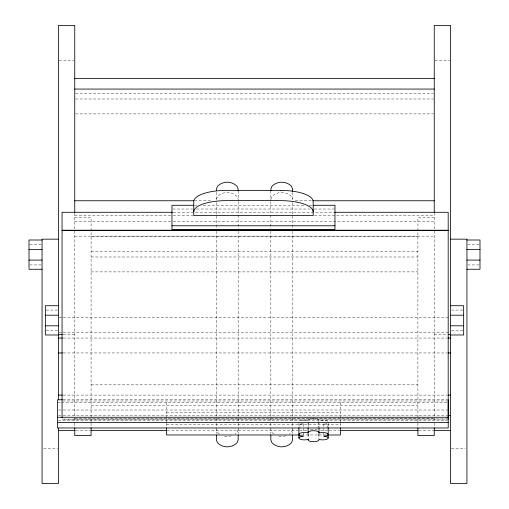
<?xml version="1.0" encoding="UTF-8"?>
<svg xmlns="http://www.w3.org/2000/svg" width="509" height="509" viewBox="0 0 509 509"><rect width="100%" height="100%" fill="white"/><g stroke="black" fill="none" stroke-linecap="round" stroke-linejoin="round"><path stroke-width="0.38" stroke-dasharray="2.54 1.91" d="M216.37 199.401L217.477 196.55C222.707 191.098 231.824 191.098 237.054 196.55L238.161 199.401M270.839 199.401L271.946 196.55C277.176 191.098 286.293 191.098 291.523 196.55L292.63 199.401M238.161 429.653L237.054 432.51L235.164 433.961M292.63 429.653L291.523 432.51L289.634 433.961M231.213 435.85L227.262 436.735L223.317 435.85M285.683 435.85L281.738 436.735L277.787 435.85M303.256 435.43L303.256 423.927L302.594 423.978A5.446 1.864 0 0 0 300.253 426.975M323.839 435.43L323.839 423.927L324.5 423.876A5.446 1.864 0 0 0 327.071 423.246M59.184 60.227L73.97 60.227M435.03 60.227L449.816 60.227M75.542 93.421L433.458 93.421M75.542 98.988L433.458 98.988M75.542 113.895L433.458 113.895M194.584 200.756L212.043 200.756M295.373 200.756L312.036 200.756M194.54 205.292L197.702 205.292M203.237 205.292L303.682 205.292M309.217 205.292L312.38 205.292M172.755 209.021L192.631 209.021M196.608 209.021L310.312 209.021M314.288 209.021L334.165 209.021M173.289 212.291L333.777 212.291M74.747 215.657L172.36 215.657M173.155 215.657L192.994 215.657M314.416 215.657L434.253 215.657M74.747 217.712L91.092 217.712L91.092 422.438M434.253 217.712L417.908 217.712L417.908 422.438M74.747 221.23L172.36 221.23M173.155 221.23L434.253 221.23M74.747 236.131L434.253 236.131M91.092 236.513L417.908 236.513M29.776 244.345L41.299 244.345M467.701 244.345L479.224 244.345M91.092 251.421L417.908 251.421M91.092 256.988L417.908 256.988M29.776 264.928L41.299 264.928M467.701 264.928L479.224 264.928M91.092 271.895L417.908 271.895M46.115 310.064L57.638 310.064M451.362 310.064L462.885 310.064M59.203 317.578L62.378 317.578M63.167 317.578L449.797 317.578M46.115 330.646L57.638 330.646M451.362 330.646L462.885 330.646M59.203 332.485L62.378 332.485M63.167 332.485L449.797 332.485M63.078 334.61L74.747 334.61M434.253 334.61L447.481 334.61M63.167 338.052L447.417 338.052M63.167 352.96L447.417 352.96M91.092 384.836L417.908 384.836M63.167 395.105L447.417 395.105M63.129 399.769L447.43 399.769M62.855 400.977L447.392 400.977M57.574 402.377L60.756 402.377M61.551 402.377L448.225 402.377M91.092 405.31L417.908 405.31M58.408 410.012L62.378 410.012M63.167 410.012L449.797 410.012M166.513 412.614L340.406 412.614M58.408 415.579L62.378 415.579M63.167 415.579L447.417 415.579M74.747 418.767L434.253 418.767M447.392 418.913L62.06 419.117L448.187 419.117M58.363 420.243L447.43 420.243M166.513 424.735L340.406 424.735M75.873 430.487L90.163 430.487M167.168 430.487L298.961 430.487M299.75 430.487L307.69 430.487M320.396 430.487L328.33 430.487M329.126 430.487L339.446 430.487M418.837 430.487L433.127 430.487M301.5 434.972L326.116 434.972M43.621 448.773L57.632 448.773M451.368 448.773L465.379 448.773M323.839 423.927L324.5 423.978A5.446 1.864 0 0 1 326.842 426.975M303.256 423.927L302.594 423.876A5.446 1.864 0 0 1 300.024 423.246M273.836 433.961L271.946 432.51L270.839 429.653M219.366 433.961L217.477 432.51L216.37 429.653M434.253 212.997L434.253 422.438M434.253 423.132L434.253 427.191M417.908 423.132L417.908 427.191M340.406 402.377L340.406 422.635M340.406 423.195L340.406 427.261M328.184 422.998L328.184 427.153M318.997 421.827L318.997 427.197M318.997 433.693L318.997 438.3M318.691 421.643L318.691 427.013M318.691 433.878L318.691 438.478M308.403 423.176L308.403 427.013M308.403 433.878L308.403 438.478M308.098 421.827L308.098 427.197M308.098 433.693L308.098 438.3M298.91 422.998L298.91 427.153M292.63 192.313L292.63 201.863M292.63 202.576L292.63 228.77M292.63 231.232L292.63 422.515M292.63 423.227L292.63 433.592M270.839 190.741L270.839 201.068M270.839 201.78L270.839 228.77M270.839 231.232L270.839 422.515M270.839 423.227L270.839 433.592M238.161 190.741L238.161 201.068M238.161 201.78L238.161 228.77M238.161 231.232L238.161 422.515M238.161 423.227L238.161 433.592M216.37 192.313L216.37 201.863M216.37 202.576L216.37 228.77M216.37 231.232L216.37 422.515M216.37 423.227L216.37 433.592M166.513 402.377L166.513 422.635M166.513 423.195L166.513 427.261M91.092 423.132L91.092 427.935M74.747 212.997L74.747 422.438M74.747 423.132L74.747 427.191M327.465 421.178A5.446 1.864 0 0 0 319.156 420.708L318.888 420.657A5.446 1.864 0 0 0 313.55 418.43A5.446 1.864 0 0 0 308.206 420.657L307.939 420.708A5.446 1.864 0 0 0 299.629 421.178M317.4 428.877A5.446 1.864 0 0 1 309.695 428.877"/><path stroke-width="0.76" d="M74.747 78.513L434.253 78.513M74.747 89.062L434.253 89.062M74.747 200.756L193.789 200.756M312.831 200.756L434.253 200.756M193.751 205.292L171.959 205.292L171.959 229.495L334.96 229.495L334.96 205.292L313.169 205.292M172.494 212.291L62.06 212.291L62.06 417.533M334.572 212.291L448.187 212.291L448.187 419.117M171.959 225.767L334.96 225.767M62.06 230.227L448.187 230.227M62.06 230.431L448.187 230.431M58.408 239.166L42.062 239.166L42.062 483.55L58.408 483.55L58.408 428.075M450.592 239.166L466.938 239.166L466.938 483.55L450.592 483.55L450.592 25.45L434.253 25.45L434.253 212.52M42.062 240L29.007 240L29.007 269.274L42.062 269.274M466.938 240L479.993 240L479.993 269.274L466.938 269.274M29.007 249.486L42.062 249.486M466.938 249.486L479.993 249.486M29.007 260.08L42.062 260.08M466.938 260.08L479.993 260.08M58.408 305.718L45.346 305.718L45.346 334.992L58.408 334.992M450.592 305.718L463.654 305.718L463.654 334.992L450.592 334.992M45.346 315.211L58.408 315.211M450.592 315.211L463.654 315.211M45.346 325.798L58.408 325.798M450.592 325.798L463.654 325.798M58.408 334.61L62.295 334.61M448.257 334.61L450.592 334.61M58.408 338.052L62.378 338.052M448.213 338.052L450.592 338.052M58.408 352.96L62.378 352.96M448.213 352.96L450.592 352.96M58.408 395.105L62.378 395.105M448.213 395.105L450.592 395.105M62.333 399.769L57.574 399.769L57.574 427.974L448.225 427.974L448.225 399.769M448.213 415.579L450.592 415.579M57.574 417.265L448.225 417.265M57.574 422.381L448.225 422.381M58.408 430.487L75.078 430.487M90.958 430.487L166.379 430.487M340.241 430.487L418.042 430.487M433.923 430.487L450.592 430.487M299.114 434.972L166.513 434.972L166.513 427.884M327.701 434.972L340.406 434.972L340.406 427.884M434.253 427.98L434.253 435.615L417.908 435.615L417.908 427.98M328.184 427.598L328.184 437.893M318.997 427.961L318.997 432.567M308.098 427.961L308.098 432.567M298.91 427.598L298.91 437.893M292.63 191.543L292.63 189.163L291.523 186.313C286.293 180.86 277.176 180.86 271.946 186.313L270.839 189.163L270.839 190.754M292.63 435.131L292.63 439.891L291.523 442.747C286.293 448.194 277.176 448.194 271.946 442.747L270.839 439.891L270.839 435.131M238.161 190.754L238.161 189.163L237.054 186.313C231.824 180.86 222.707 180.86 217.477 186.313L216.37 189.163L216.37 190.754M238.161 435.131L238.161 439.891L237.054 442.747C231.824 448.194 222.707 448.194 217.477 442.747L216.37 439.891L216.37 435.131M91.092 427.98L91.092 435.615L74.747 435.615L74.747 427.98M74.747 212.52L74.747 25.45L58.408 25.45L58.408 399.832M313.169 211.808A32.684 11.179 0 0 0 280.491 200.629L226.429 200.629A32.684 11.179 0 0 0 193.751 211.808M308.403 439.248L308.206 439.471A5.446 1.864 0 0 0 313.55 441.691A5.446 1.864 0 0 0 318.888 439.471L319.156 439.413A5.446 1.864 0 0 0 327.465 438.949A5.446 1.864 0 0 0 324.5 436.251L323.839 436.2L324.5 436.143A5.446 1.864 0 0 0 327.465 433.452A5.446 1.864 0 0 0 319.156 432.981L318.888 432.93A5.446 1.864 0 0 0 313.55 430.703A5.446 1.864 0 0 0 308.206 432.93L307.939 432.981A5.446 1.864 0 0 0 299.629 433.452A5.446 1.864 0 0 0 302.594 436.143L303.256 436.2L302.594 436.251A5.446 1.864 0 0 0 299.629 438.949A5.446 1.864 0 0 0 307.939 439.413L308.403 439.248M280.491 190.391L226.429 190.391A32.684 11.179 0 0 0 193.751 201.57L193.751 215.53L313.169 215.53L313.169 201.57A32.684 11.179 0 0 0 280.491 190.391"/></g></svg>
